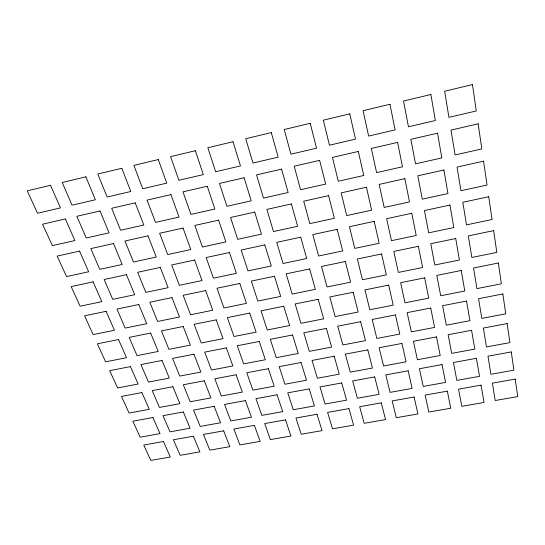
<?xml version="1.0" encoding="UTF-8"?>
<svg xmlns="http://www.w3.org/2000/svg" width="545" height="545" viewBox="0 0 545 545"><rect width="100%" height="100%" fill="white"/><g stroke="black" fill="none" stroke-linecap="round" stroke-linejoin="round"><path stroke-width="0.82" d="M50.521 185.286L27.25 190.839L37.523 213.252L60.488 207.897L50.521 185.286M85.878 176.846L62.246 182.486L72.056 205.199L95.375 199.763L85.878 176.846M121.794 168.276L97.787 174.005L107.127 197.024L130.807 191.506L121.794 168.276M158.275 159.569L133.886 165.387L142.742 188.727L166.79 183.12L158.275 159.569M195.348 150.72L170.571 156.633L178.91 180.293L203.346 174.598L195.348 150.72M233.015 141.734L207.836 147.743L215.657 171.73L240.474 165.939L233.015 141.734M271.301 132.599L245.706 138.703L252.989 163.023L278.202 157.144L271.301 132.599M310.214 123.313L284.197 129.519L290.914 154.18L316.543 148.206L310.214 123.313M349.767 113.871L323.321 120.186L329.459 145.195L355.504 139.125L349.767 113.871M389.982 104.279L363.099 110.689L368.631 136.066L395.105 129.894L389.982 104.279M430.877 94.517L403.538 101.043L408.45 126.787L435.36 120.513L430.877 94.517M472.461 84.598L444.659 91.226L448.93 117.345L476.289 110.969L472.461 84.598M65.359 218.947L42.544 224.206L52.361 245.625L74.883 240.549L65.359 218.947M100.021 210.963L76.852 216.297L86.226 237.995L109.089 232.851L100.021 210.963M135.208 202.856L111.691 208.272L120.608 230.256L143.819 225.03L135.208 202.856M170.953 194.62L147.061 200.124L155.509 222.394L179.073 217.087L170.953 194.62M207.25 186.254L182.984 191.847L190.948 214.417L214.873 209.028L207.25 186.254M244.119 177.759L219.472 183.433L226.931 206.31L251.231 200.839L244.119 177.759M281.574 169.127L256.538 174.897L263.473 198.08L288.155 192.528L281.574 169.127M319.629 160.359L294.191 166.218L300.595 189.721L325.665 184.081L319.629 160.359M358.303 151.449L332.45 157.403L338.295 181.233L363.767 175.497L358.303 151.449M397.605 142.388L371.329 148.444L376.602 172.608L402.482 166.784L397.605 142.388M437.546 133.184L410.848 139.336L415.522 163.841L441.818 157.921L437.546 133.184M478.156 123.831L451.008 130.085L455.075 154.937L481.8 148.921L478.156 123.831M79.536 251.109L57.157 256.096L66.551 276.581L88.644 271.771L79.536 251.109M113.523 243.547L90.811 248.602L99.776 269.346L122.196 264.468L113.523 243.547M148.022 235.862L124.969 240.999L133.491 262.009L156.245 257.056L148.022 235.862M183.045 228.069L159.637 233.28L167.71 254.563L190.804 249.535L183.045 228.069M218.6 220.153L194.838 225.439L202.44 247.001L225.882 241.898L218.6 220.153M254.706 212.114L230.576 217.489L237.695 239.33L261.498 234.146L254.706 212.114M291.371 203.953L266.866 209.409L273.488 231.536L297.652 226.277L291.371 203.953M328.608 195.662L303.715 201.2L309.826 223.627L334.364 218.286L328.608 195.662M366.431 187.242L341.15 192.869L346.722 215.595L371.642 210.172L366.431 187.242M404.86 178.685L379.177 184.401L384.198 207.441L409.506 201.929L404.86 178.685M443.903 169.992L417.804 175.803L422.259 199.157L447.97 193.557L443.903 169.992M483.572 161.156L457.057 167.063L460.927 190.736L487.046 185.055L483.572 161.156M93.1 281.874L71.143 286.602L80.129 306.208L101.82 301.644L93.1 281.874M126.44 274.7L104.156 279.49L112.74 299.348L134.738 294.716L126.44 274.7M160.271 267.418L137.66 272.282L145.815 292.386L168.133 287.685L160.271 267.418M194.599 260.026L171.655 264.965L179.373 285.321L202.018 280.552L194.599 260.026M229.445 252.526L206.16 257.54L213.429 278.154L236.407 273.317L229.445 252.526M264.816 244.916L241.176 250.005L247.982 270.879L271.301 265.967L264.816 244.916M300.717 237.184L276.724 242.355L283.046 263.501L306.719 258.514L300.717 237.184M337.171 229.343L312.81 234.582L318.641 256.007L342.669 250.945L337.171 229.343M374.19 221.372L349.447 226.7L354.768 248.397L379.163 243.268L374.19 221.372M411.775 213.286L386.65 218.688L391.446 240.679L416.217 235.467L411.775 213.286M449.959 205.063L424.439 210.561L428.69 232.838L453.835 227.544L449.959 205.063M488.736 196.718L462.814 202.297L466.506 224.881L492.046 219.506L488.736 196.718M106.084 311.324L84.529 315.807L93.141 334.603L114.436 330.263L106.084 311.324M138.798 304.512L116.937 309.063L125.152 328.083L146.748 323.682L138.798 304.512M171.982 297.604L149.807 302.216L157.614 321.468L179.516 317.006L171.982 297.604M205.649 290.594L183.154 295.274L190.546 314.765L212.754 310.241L205.649 290.594M239.814 283.482L216.985 288.23L223.941 307.959L246.469 303.374L239.814 283.482M274.476 276.267L251.306 281.091L257.819 301.058L280.682 296.405L274.476 276.267M309.649 268.944L286.139 273.835L292.195 294.062L315.385 289.334L309.649 268.944M345.353 261.511L321.489 266.478L327.068 286.956L350.605 282.16L345.353 261.511M381.589 253.963L357.37 259.004L362.459 279.748L386.344 274.884L381.589 253.963M418.383 246.306L393.79 251.422L398.375 272.432L422.62 267.493L418.383 246.306M455.729 238.526L430.768 243.724L434.828 265.006L459.435 259.999L455.729 238.526M493.661 230.63L468.312 235.91L471.834 257.472L496.815 252.383L493.661 230.63M118.524 339.542L97.357 343.8L105.621 361.826L126.529 357.704L118.524 339.542M150.638 333.07L129.179 337.389L137.054 355.626L158.254 351.45L150.638 333.07M183.202 326.51L161.443 330.89L168.93 349.345L190.423 345.108L183.202 326.51M216.229 319.854L194.156 324.302L201.241 342.975L223.034 338.677L216.229 319.854M249.733 313.103L227.347 317.612L234.009 336.51L256.109 332.157L249.733 313.103M283.713 306.256L261.007 310.834L267.241 329.963L289.661 325.542L283.713 306.256M318.191 299.314L295.152 303.953L300.942 323.314L323.682 318.832L318.191 299.314M353.174 292.263L329.793 296.971L335.134 316.577L358.194 312.026L353.174 292.263M388.667 285.11L364.946 289.892L369.817 309.737L393.211 305.125L388.667 285.11M424.691 277.855L400.616 282.705L404.996 302.802L428.738 298.115L424.691 277.855M461.247 270.49L436.818 275.409L440.701 295.758L464.79 291.01L461.247 270.49M498.362 263.01L473.557 268.011L476.93 288.618L501.38 283.795L498.362 263.01M130.453 366.601L109.668 370.655L117.597 387.958L138.137 384.034L130.453 366.601M161.988 360.449L140.917 364.557L148.478 382.059L169.297 378.087L161.988 360.449M193.952 354.216L172.595 358.378L179.775 376.084L200.88 372.058L193.952 354.216M226.366 347.894L204.709 352.118L211.501 370.028L232.892 365.94L226.366 347.894M259.236 341.477L237.273 345.762L243.663 363.883L265.354 359.741L259.236 341.477M292.563 334.977L270.293 339.324L276.274 357.656L298.258 353.46L292.563 334.977M326.366 328.383L303.783 332.791L309.335 351.348L331.632 347.09L326.366 328.383M360.654 321.693L337.743 326.169L342.859 344.944L365.47 340.625L360.654 321.693M395.438 314.915L372.194 319.445L376.854 338.452L399.792 334.071L395.438 314.915M430.72 308.027L407.142 312.626L411.339 331.864L434.603 327.422L430.72 308.027M466.527 301.044L442.601 305.711L446.314 325.188L469.913 320.678L466.527 301.044M502.851 293.959L478.571 298.694L481.8 318.409L505.74 313.838L502.851 293.959M141.904 392.577L121.481 396.433L129.104 413.056L149.289 409.322L141.904 392.577M172.881 386.725L152.184 390.636L159.447 407.442L179.898 403.661L172.881 386.725M204.273 380.792L183.297 384.756L190.191 401.754L210.915 397.918L204.273 380.792M236.094 374.783L214.832 378.795L221.352 395.99L242.355 392.107L236.094 374.783M268.344 368.686L246.796 372.76L252.928 390.152L274.217 386.207L268.344 368.686M301.051 362.507L279.197 366.635L284.933 384.225L306.508 380.233L301.051 362.507M334.208 356.246L312.047 360.429L317.374 378.223L339.249 374.177L334.208 356.246M367.827 349.89L345.36 354.134L350.265 372.14L372.439 368.038L367.827 349.89M401.917 343.445L379.136 347.751L383.605 365.968L406.093 361.812L401.917 343.445M436.497 336.912L413.389 341.279L417.416 359.714L440.217 355.497L436.497 336.912M471.568 330.29L448.133 334.719L451.696 353.371L474.818 349.093L471.568 330.29M507.15 323.567L483.374 328.056L486.46 346.94L509.916 342.601L507.15 323.567M152.907 417.531L132.837 421.21L140.16 437.192L160.005 433.629L152.907 417.531M183.338 411.959L163.003 415.685L169.986 431.838L190.082 428.234L183.338 411.959M214.178 406.311L193.57 410.085L200.199 426.422L220.561 422.77L214.178 406.311M245.42 400.595L224.547 404.417L230.808 420.931L251.443 417.232L245.42 400.595M277.092 394.791L255.932 398.668L261.825 415.372L282.726 411.625L277.092 394.791M309.185 388.919L287.74 392.843L293.251 409.738L314.431 405.936L309.185 388.919M341.722 382.958L319.983 386.943L325.093 404.022L346.559 400.173L341.722 382.958M374.701 376.922L352.663 380.955L357.37 398.238L379.129 394.335L374.701 376.922M408.137 370.804L385.792 374.892L390.077 392.366L412.136 388.415L408.137 370.804M442.036 364.591L419.384 368.74L423.24 386.425L445.599 382.413L442.036 364.591M476.405 358.303L453.44 362.507L456.853 380.396L479.518 376.329L476.405 358.303M511.265 351.92L487.973 356.185L490.929 374.286L513.915 370.164L511.265 351.92M163.48 441.525L143.757 445.027L150.802 460.402L170.312 457.01L163.48 441.525M193.393 436.218L173.412 439.76L180.129 455.307L199.886 451.873L193.393 436.218M223.695 430.836L203.448 434.433L209.825 450.143L229.833 446.662L223.695 430.836M254.386 425.386L233.88 429.031L239.902 444.911L260.169 441.389L254.386 425.386M285.491 419.868L264.713 423.56L270.375 439.611L290.907 436.041L285.491 419.868M316.999 414.275L295.949 418.015L301.235 434.242L322.041 430.625L316.999 414.275M348.936 408.607L327.6 412.395L332.511 428.806L353.582 425.141L348.936 408.607M381.296 402.864L359.673 406.699L364.189 423.295L385.547 419.582L381.296 402.864M414.098 397.039L392.182 400.929L396.297 417.715L417.933 413.948L414.098 397.039M447.343 391.14L425.127 395.084L428.826 412.054L450.763 408.239L447.343 391.14M481.044 385.158L458.522 389.157L461.799 406.325L484.028 402.455L481.044 385.158M515.209 379.095L492.38 383.149L495.221 400.514L517.75 396.59L515.209 379.095"/></g></svg>
